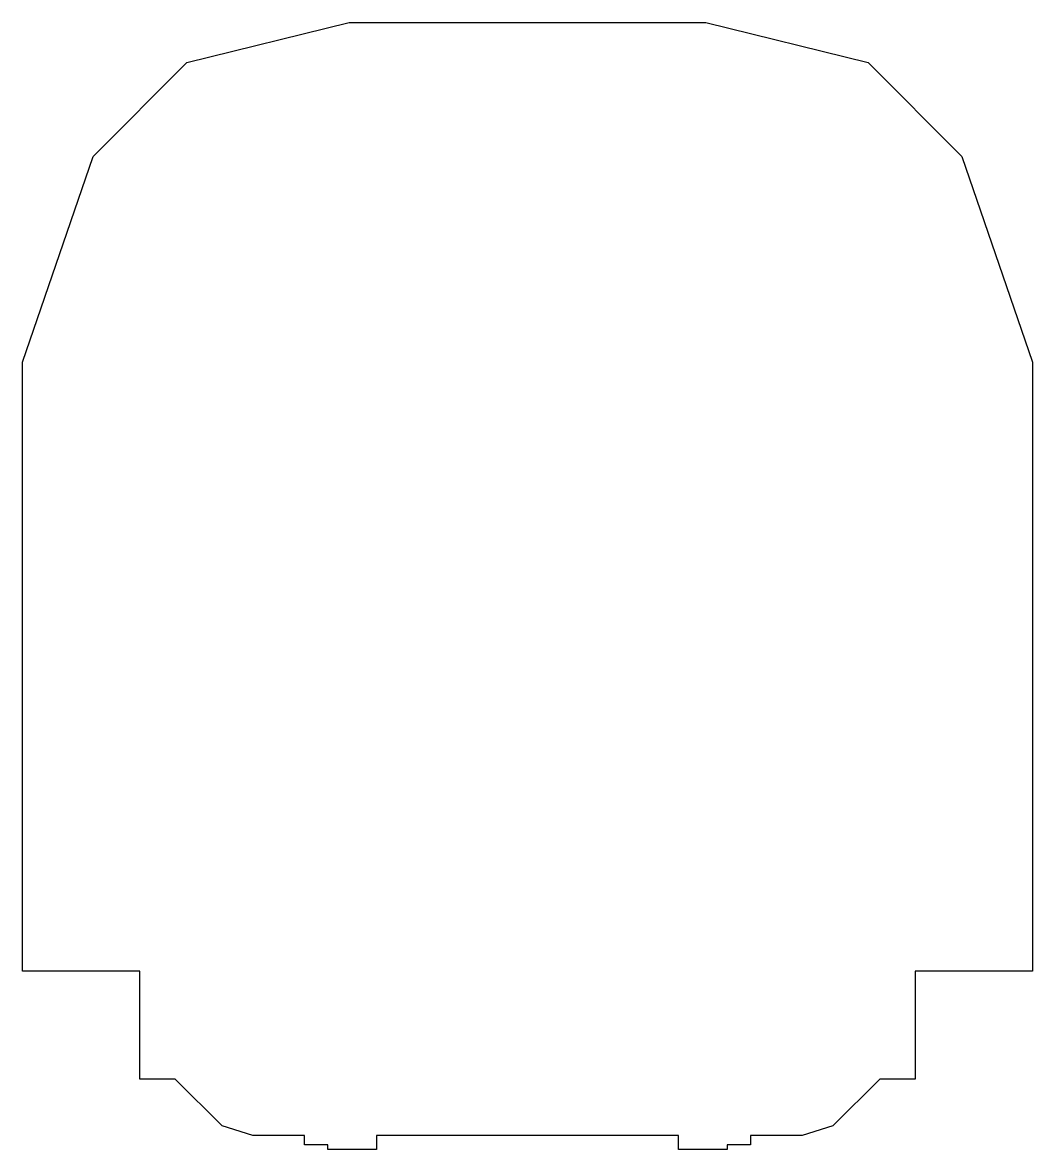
# Model space of a CAD drawing. Header units: millimetres. Extents: x -2150 to 2150, y 0 to 4800.
import ezdxf

# ---------------------------------------------------------------- set-up
doc = ezdxf.new("R2010")
doc.units = ezdxf.units.MM

msp = doc.modelspace()

# ---------------------------------------------------------------- linework, layer by layer
at = {"transparency": 33554687}
msp.add_lwpolyline([(0, 60), (-642.5, 60), (-642.5, 0), (-850, 0), (-850, 20), (-950, 20), (-950, 60), (-1170, 60), (-1300, 100), (-1500, 300), (-1650, 300), (-1650, 760), (-2150, 760), (-2150, 3354), (-1850, 4230), (-1450, 4630), (-760, 4800), (0, 4800), (760, 4800), (1450, 4630), (1850, 4230), (2150, 3354), (2150, 760), (1650, 760), (1650, 300), (1500, 300), (1300, 100), (1170, 60), (950, 60), (950, 20), (850, 20), (850, 0), (642.5, 0), (642.5, 60)], close=True, dxfattribs=at)

doc.saveas('drawing.dxf')
